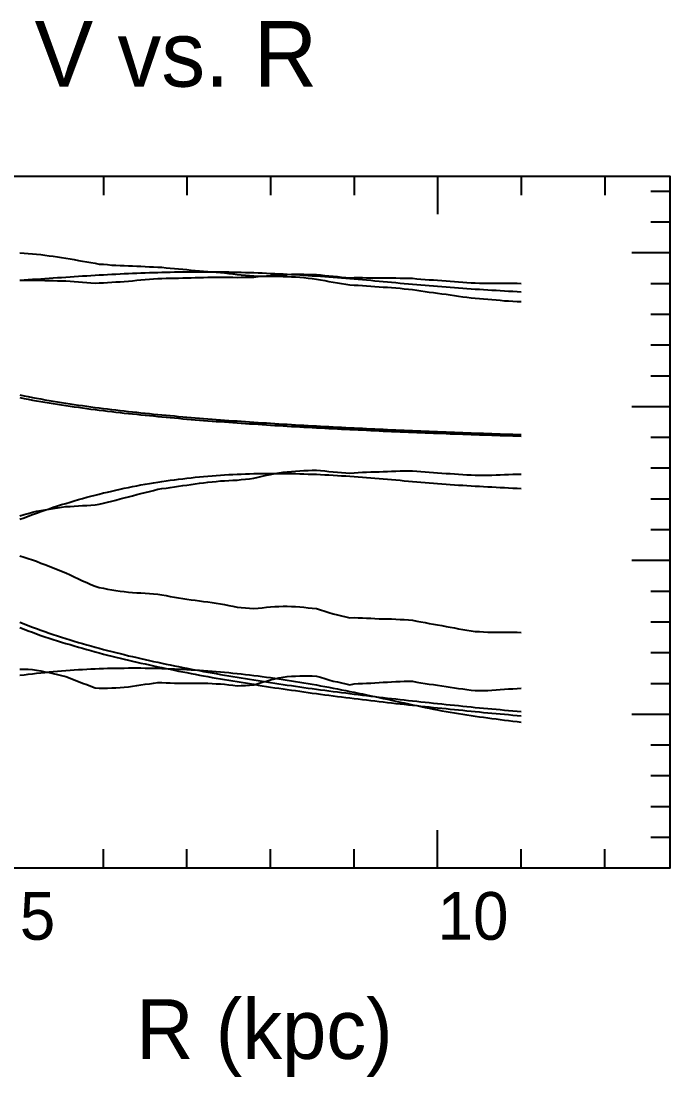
# Model space of a CAD drawing. Extents: x -35 to 179, y -35 to 142.
# Drawn here: x 70.3 to 179.2, y -35 to 142.2 of the extents above; entities that cross this region are included whole.
import ezdxf

# ---------------------------------------------------------------- set-up
doc = ezdxf.new("R2010")
doc.units = 0

msp = doc.modelspace()

# ---------------------------------------------------------------- linework, layer by layer
at = {"color": 0}
for p, q in [((84.13, 116.19), (84.13, 112.99)), ((98.16, 116.19), (98.16, 112.99)), ((112.18, 116.19), (112.18, 112.99)), ((126.2, 116.19), (126.2, 112.99)), ((140.22, 116.19), (140.22, 109.79)), ((154.25, 116.19), (154.25, 112.99)), ((168.27, 116.19), (168.27, 112.99)), ((179.2, 113.61), (176, 113.61)), ((179.2, 108.44), (176, 108.44)), ((179.2, 103.28), (172.8, 103.28)), ((179.2, 98.11), (176, 98.11)), ((179.2, 92.95), (176, 92.95)), ((179.2, 87.79), (176, 87.79)), ((179.2, 82.62), (176, 82.62)), ((179.2, 77.46), (172.8, 77.46)), ((179.2, 72.29), (176, 72.29)), ((179.2, 67.13), (176, 67.13)), ((179.2, 61.97), (176, 61.97)), ((179.2, 56.8), (176, 56.8)), ((179.2, 51.64), (172.8, 51.64)), ((179.2, 46.47), (176, 46.47)), ((179.2, 41.31), (176, 41.31)), ((179.2, 36.15), (176, 36.15)), ((179.2, 30.98), (176, 30.98)), ((179.2, 25.82), (172.8, 25.82)), ((179.2, 20.66), (176, 20.66)), ((179.2, 15.49), (176, 15.49)), ((179.2, 10.33), (176, 10.33)), ((140.22, 0), (140.22, 6.4)), ((179.2, 5.16), (176, 5.16)), ((84.13, 0), (84.13, 3.2)), ((98.16, 0), (98.16, 3.2)), ((112.18, 0), (112.18, 3.2)), ((126.2, 0), (126.2, 3.2)), ((154.25, 0), (154.25, 3.2)), ((168.27, 0), (168.27, 3.2))]:
    msp.add_line(p, q, dxfattribs=at)
msp.add_lwpolyline([(0, 0), (0, 116.19), (179.2, 116.19), (179.2, 0)], close=True, dxfattribs=at)
at = {"color": 6}
for points in [[(70.11, 103.31), (70.81, 103.26), (71.51, 103.2), (72.22, 103.15), (72.92, 103.09), (73.62, 102.99), (74.32, 102.9), (75.02, 102.81), (75.72, 102.71), (76.42, 102.62), (77.12, 102.52), (77.82, 102.42), (78.53, 102.29), (79.23, 102.16), (79.93, 102.02), (80.63, 101.88), (81.33, 101.77), (82.03, 101.65), (82.73, 101.54), (83.43, 101.42), (84.13, 101.38), (84.84, 101.31), (85.54, 101.25), (86.24, 101.21), (86.94, 101.18), (87.64, 101.15), (88.34, 101.12), (89.04, 101.09), (89.74, 101.06), (90.44, 101.03), (91.15, 100.99), (91.85, 100.96), (92.55, 100.94), (93.25, 100.91), (93.95, 100.88), (94.65, 100.8), (95.35, 100.74), (96.05, 100.68), (96.75, 100.61), (97.46, 100.54), (98.16, 100.47), (98.86, 100.4), (99.56, 100.34), (100.26, 100.28), (100.96, 100.21), (101.66, 100.15), (102.36, 100.09), (103.06, 100.03), (103.77, 99.97), (104.47, 99.91), (105.17, 99.83), (105.87, 99.75), (106.57, 99.67), (107.27, 99.59), (107.97, 99.54), (108.67, 99.48), (109.37, 99.42), (110.08, 99.4), (110.78, 99.39), (111.48, 99.39), (112.18, 99.38), (112.88, 99.37), (113.58, 99.36), (114.28, 99.35), (114.98, 99.33), (115.68, 99.28), (116.39, 99.24), (117.09, 99.2), (117.79, 99.15), (118.49, 99.06), (119.19, 98.97), (119.89, 98.89), (120.59, 98.78), (121.29, 98.64), (121.99, 98.51), (122.7, 98.38), (123.4, 98.26), (124.1, 98.15), (124.8, 98.04), (125.5, 97.92), (126.2, 97.89), (126.9, 97.84), (127.6, 97.79), (128.3, 97.75), (129.01, 97.7), (129.71, 97.65), (130.41, 97.61), (131.11, 97.56), (131.81, 97.51), (132.51, 97.45), (133.21, 97.4), (133.91, 97.34), (134.62, 97.27), (135.32, 97.2), (136.02, 97.14), (136.72, 97.03), (137.42, 96.92), (138.12, 96.82), (138.82, 96.72), (139.52, 96.63), (140.22, 96.53), (140.93, 96.44), (141.63, 96.34), (142.33, 96.23), (143.03, 96.12), (143.73, 96.02), (144.43, 95.93), (145.13, 95.84), (145.83, 95.76), (146.53, 95.68), (147.24, 95.62), (147.94, 95.57), (148.64, 95.51), (149.34, 95.46), (150.04, 95.39), (150.74, 95.33), (151.44, 95.26), (152.14, 95.22), (152.84, 95.18), (153.55, 95.15), (154.25, 95.12)], [(70.11, 33.43), (70.81, 33.41), (71.51, 33.39), (72.22, 33.37), (72.92, 33.26), (73.62, 33.12), (74.32, 32.98), (75.02, 32.84), (75.72, 32.67), (76.42, 32.51), (77.12, 32.34), (77.82, 32.18), (78.53, 31.88), (79.23, 31.61), (79.93, 31.34), (80.63, 31.07), (81.33, 30.82), (82.03, 30.56), (82.73, 30.31), (83.43, 30.24), (84.13, 30.24), (84.84, 30.25), (85.54, 30.26), (86.24, 30.31), (86.94, 30.36), (87.64, 30.42), (88.34, 30.47), (89.04, 30.58), (89.74, 30.69), (90.44, 30.79), (91.15, 30.9), (91.85, 30.98), (92.55, 31.08), (93.25, 31.17), (93.95, 31.18), (94.65, 31.14), (95.35, 31.1), (96.05, 31.06), (96.75, 31.05), (97.46, 31.05), (98.16, 31.04), (98.86, 31.04), (99.56, 31.04), (100.26, 31.04), (100.96, 31.04), (101.66, 31.04), (102.36, 31.01), (103.06, 30.98), (103.77, 30.96), (104.47, 30.9), (105.17, 30.81), (105.87, 30.72), (106.57, 30.64), (107.27, 30.65), (107.97, 30.69), (108.67, 30.73), (109.37, 30.77), (110.08, 31), (110.78, 31.22), (111.48, 31.43), (112.18, 31.65), (112.88, 31.79), (113.58, 31.94), (114.28, 32.1), (114.98, 32.19), (115.68, 32.22), (116.39, 32.25), (117.09, 32.29), (117.79, 32.29), (118.49, 32.28), (119.19, 32.27), (119.89, 32.26), (120.59, 32.05), (121.29, 31.84), (121.99, 31.64), (122.7, 31.43), (123.4, 31.29), (124.1, 31.13), (124.8, 30.97), (125.5, 30.81), (126.2, 30.95), (126.9, 30.99), (127.6, 31.03), (128.3, 31.06), (129.01, 31.09), (129.71, 31.12), (130.41, 31.16), (131.11, 31.21), (131.81, 31.26), (132.51, 31.31), (133.21, 31.36), (133.91, 31.37), (134.62, 31.38), (135.32, 31.39), (136.02, 31.4), (136.72, 31.24), (137.42, 31.14), (138.12, 31.03), (138.82, 30.92), (139.52, 30.82), (140.22, 30.71), (140.93, 30.61), (141.63, 30.5), (142.33, 30.4), (143.03, 30.29), (143.73, 30.18), (144.43, 30.09), (145.13, 30), (145.83, 29.91), (146.53, 29.81), (147.24, 29.84), (147.94, 29.84), (148.64, 29.84), (149.34, 29.87), (150.04, 29.94), (150.74, 30), (151.44, 30.06), (152.14, 30.1), (152.84, 30.14), (153.55, 30.17), (154.25, 30.21)]]:
    msp.add_lwpolyline(points, dxfattribs=at)
at = {"color": 3}
for points in [[(70.11, 98.72), (70.81, 98.76), (71.51, 98.8), (72.22, 98.85), (72.92, 98.89), (73.62, 98.94), (74.32, 98.98), (75.02, 99.03), (75.72, 99.08), (76.42, 99.13), (77.12, 99.17), (77.82, 99.22), (78.53, 99.27), (79.23, 99.32), (79.93, 99.36), (80.63, 99.41), (81.33, 99.45), (82.03, 99.5), (82.73, 99.54), (83.43, 99.58), (84.13, 99.62), (84.84, 99.66), (85.54, 99.7), (86.24, 99.73), (86.94, 99.77), (87.64, 99.8), (88.34, 99.84), (89.04, 99.87), (89.74, 99.89), (90.44, 99.92), (91.15, 99.95), (91.85, 99.97), (92.55, 99.99), (93.25, 100.01), (93.95, 100.03), (94.65, 100.05), (95.35, 100.07), (96.05, 100.08), (96.75, 100.09), (97.46, 100.1), (98.16, 100.11), (98.86, 100.11), (99.56, 100.12), (100.26, 100.12), (100.96, 100.12), (101.66, 100.12), (102.36, 100.11), (103.06, 100.11), (103.77, 100.1), (104.47, 100.09), (105.17, 100.08), (105.87, 100.06), (106.57, 100.05), (107.27, 100.03), (107.97, 100.01), (108.67, 99.99), (109.37, 99.97), (110.08, 99.94), (110.78, 99.91), (111.48, 99.89), (112.18, 99.85), (112.88, 99.82), (113.58, 99.79), (114.28, 99.75), (114.98, 99.72), (115.68, 99.68), (116.39, 99.64), (117.09, 99.59), (117.79, 99.55), (118.49, 99.51), (119.19, 99.46), (119.89, 99.41), (120.59, 99.36), (121.29, 99.31), (121.99, 99.26), (122.7, 99.21), (123.4, 99.15), (124.1, 99.1), (124.8, 99.04), (125.5, 98.98), (126.2, 98.92), (126.9, 98.86), (127.6, 98.8), (128.3, 98.74), (129.01, 98.68), (129.71, 98.62), (130.41, 98.55), (131.11, 98.49), (131.81, 98.43), (132.51, 98.36), (133.21, 98.3), (133.91, 98.23), (134.62, 98.17), (135.32, 98.11), (136.02, 98.04), (136.72, 97.98), (137.42, 97.92), (138.12, 97.86), (138.82, 97.8), (139.52, 97.74), (140.22, 97.68), (140.93, 97.62), (141.63, 97.57), (142.33, 97.52), (143.03, 97.46), (143.73, 97.41), (144.43, 97.37), (145.13, 97.32), (145.83, 97.27), (146.53, 97.22), (147.24, 97.18), (147.94, 97.13), (148.64, 97.09), (149.34, 97.05), (150.04, 97.01), (150.74, 96.96), (151.44, 96.92), (152.14, 96.88), (152.84, 96.84), (153.55, 96.8), (154.25, 96.77)], [(70.11, 79.46), (70.81, 79.32), (71.51, 79.17), (72.22, 79.03), (72.92, 78.9), (73.62, 78.77), (74.32, 78.64), (75.02, 78.52), (75.72, 78.4), (76.42, 78.28), (77.12, 78.17), (77.82, 78.06), (78.53, 77.95), (79.23, 77.85), (79.93, 77.75), (80.63, 77.65), (81.33, 77.55), (82.03, 77.45), (82.73, 77.36), (83.43, 77.27), (84.13, 77.18), (84.84, 77.09), (85.54, 77.01), (86.24, 76.93), (86.94, 76.84), (87.64, 76.76), (88.34, 76.69), (89.04, 76.61), (89.74, 76.53), (90.44, 76.46), (91.15, 76.39), (91.85, 76.31), (92.55, 76.24), (93.25, 76.18), (93.95, 76.11), (94.65, 76.04), (95.35, 75.98), (96.05, 75.91), (96.75, 75.85), (97.46, 75.79), (98.16, 75.73), (98.86, 75.67), (99.56, 75.61), (100.26, 75.55), (100.96, 75.49), (101.66, 75.44), (102.36, 75.38), (103.06, 75.33), (103.77, 75.27), (104.47, 75.22), (105.17, 75.17), (105.87, 75.12), (106.57, 75.07), (107.27, 75.02), (107.97, 74.97), (108.67, 74.92), (109.37, 74.87), (110.08, 74.83), (110.78, 74.78), (111.48, 74.74), (112.18, 74.69), (112.88, 74.65), (113.58, 74.6), (114.28, 74.56), (114.98, 74.52), (115.68, 74.48), (116.39, 74.43), (117.09, 74.39), (117.79, 74.35), (118.49, 74.31), (119.19, 74.27), (119.89, 74.24), (120.59, 74.2), (121.29, 74.16), (121.99, 74.12), (122.7, 74.09), (123.4, 74.05), (124.1, 74.01), (124.8, 73.98), (125.5, 73.94), (126.2, 73.91), (126.9, 73.87), (127.6, 73.84), (128.3, 73.81), (129.01, 73.77), (129.71, 73.74), (130.41, 73.71), (131.11, 73.68), (131.81, 73.64), (132.51, 73.61), (133.21, 73.58), (133.91, 73.55), (134.62, 73.52), (135.32, 73.49), (136.02, 73.46), (136.72, 73.43), (137.42, 73.4), (138.12, 73.38), (138.82, 73.35), (139.52, 73.32), (140.22, 73.29), (140.93, 73.26), (141.63, 73.24), (142.33, 73.21), (143.03, 73.18), (143.73, 73.16), (144.43, 73.13), (145.13, 73.11), (145.83, 73.08), (146.53, 73.05), (147.24, 73.03), (147.94, 73.01), (148.64, 72.98), (149.34, 72.96), (150.04, 72.93), (150.74, 72.91), (151.44, 72.88), (152.14, 72.86), (152.84, 72.84), (153.55, 72.82), (154.25, 72.79)], [(70.11, 58.57), (70.81, 58.84), (71.51, 59.11), (72.22, 59.37), (72.92, 59.62), (73.62, 59.87), (74.32, 60.11), (75.02, 60.35), (75.72, 60.58), (76.42, 60.81), (77.12, 61.03), (77.82, 61.25), (78.53, 61.46), (79.23, 61.67), (79.93, 61.87), (80.63, 62.07), (81.33, 62.26), (82.03, 62.45), (82.73, 62.63), (83.43, 62.81), (84.13, 62.99), (84.84, 63.15), (85.54, 63.32), (86.24, 63.48), (86.94, 63.63), (87.64, 63.78), (88.34, 63.93), (89.04, 64.07), (89.74, 64.2), (90.44, 64.33), (91.15, 64.46), (91.85, 64.58), (92.55, 64.7), (93.25, 64.81), (93.95, 64.92), (94.65, 65.02), (95.35, 65.12), (96.05, 65.22), (96.75, 65.31), (97.46, 65.39), (98.16, 65.47), (98.86, 65.55), (99.56, 65.63), (100.26, 65.69), (100.96, 65.76), (101.66, 65.82), (102.36, 65.88), (103.06, 65.93), (103.77, 65.98), (104.47, 66.03), (105.17, 66.07), (105.87, 66.1), (106.57, 66.14), (107.27, 66.17), (107.97, 66.19), (108.67, 66.22), (109.37, 66.23), (110.08, 66.25), (110.78, 66.26), (111.48, 66.27), (112.18, 66.27), (112.88, 66.28), (113.58, 66.27), (114.28, 66.27), (114.98, 66.26), (115.68, 66.25), (116.39, 66.23), (117.09, 66.22), (117.79, 66.2), (118.49, 66.17), (119.19, 66.15), (119.89, 66.12), (120.59, 66.09), (121.29, 66.05), (121.99, 66.02), (122.7, 65.98), (123.4, 65.94), (124.1, 65.89), (124.8, 65.85), (125.5, 65.8), (126.2, 65.75), (126.9, 65.7), (127.6, 65.65), (128.3, 65.59), (129.01, 65.54), (129.71, 65.48), (130.41, 65.42), (131.11, 65.36), (131.81, 65.3), (132.51, 65.24), (133.21, 65.18), (133.91, 65.12), (134.62, 65.05), (135.32, 64.99), (136.02, 64.93), (136.72, 64.87), (137.42, 64.8), (138.12, 64.74), (138.82, 64.68), (139.52, 64.63), (140.22, 64.57), (140.93, 64.52), (141.63, 64.47), (142.33, 64.42), (143.03, 64.37), (143.73, 64.32), (144.43, 64.28), (145.13, 64.24), (145.83, 64.19), (146.53, 64.15), (147.24, 64.11), (147.94, 64.07), (148.64, 64.04), (149.34, 64), (150.04, 63.96), (150.74, 63.93), (151.44, 63.89), (152.14, 63.86), (152.84, 63.82), (153.55, 63.79), (154.25, 63.76)]]:
    msp.add_lwpolyline(points, dxfattribs=at)
at = {"color": 4}
for points in [[(70.11, 98.69), (70.81, 98.7), (71.51, 98.71), (72.22, 98.73), (72.92, 98.71), (73.62, 98.69), (74.32, 98.67), (75.02, 98.66), (75.72, 98.64), (76.42, 98.62), (77.12, 98.6), (77.82, 98.58), (78.53, 98.52), (79.23, 98.46), (79.93, 98.41), (80.63, 98.36), (81.33, 98.32), (82.03, 98.27), (82.73, 98.23), (83.43, 98.24), (84.13, 98.27), (84.84, 98.31), (85.54, 98.35), (86.24, 98.4), (86.94, 98.45), (87.64, 98.5), (88.34, 98.55), (89.04, 98.62), (89.74, 98.68), (90.44, 98.75), (91.15, 98.81), (91.85, 98.86), (92.55, 98.92), (93.25, 98.98), (93.95, 99.01), (94.65, 99.02), (95.35, 99.03), (96.05, 99.04), (96.75, 99.06), (97.46, 99.08), (98.16, 99.1), (98.86, 99.12), (99.56, 99.14), (100.26, 99.16), (100.96, 99.18), (101.66, 99.2), (102.36, 99.2), (103.06, 99.21), (103.77, 99.22), (104.47, 99.22), (105.17, 99.21), (105.87, 99.19), (106.57, 99.17), (107.27, 99.19), (107.97, 99.21), (108.67, 99.22), (109.37, 99.23), (110.08, 99.3), (110.78, 99.37), (111.48, 99.44), (112.18, 99.51), (112.88, 99.56), (113.58, 99.61), (114.28, 99.66), (114.98, 99.68), (115.68, 99.69), (116.39, 99.7), (117.09, 99.7), (117.79, 99.7), (118.49, 99.68), (119.19, 99.67), (119.89, 99.66), (120.59, 99.59), (121.29, 99.51), (121.99, 99.43), (122.7, 99.36), (123.4, 99.3), (124.1, 99.23), (124.8, 99.17), (125.5, 99.11), (126.2, 99.14), (126.9, 99.14), (127.6, 99.13), (128.3, 99.12), (129.01, 99.12), (129.71, 99.11), (130.41, 99.1), (131.11, 99.1), (131.81, 99.09), (132.51, 99.09), (133.21, 99.09), (133.91, 99.07), (134.62, 99.05), (135.32, 99.04), (136.02, 99.02), (136.72, 98.95), (137.42, 98.9), (138.12, 98.84), (138.82, 98.79), (139.52, 98.74), (140.22, 98.69), (140.93, 98.63), (141.63, 98.58), (142.33, 98.53), (143.03, 98.48), (143.73, 98.43), (144.43, 98.38), (145.13, 98.33), (145.83, 98.28), (146.53, 98.24), (147.24, 98.23), (147.94, 98.21), (148.64, 98.19), (149.34, 98.19), (150.04, 98.19), (150.74, 98.19), (151.44, 98.19), (152.14, 98.19), (152.84, 98.18), (153.55, 98.18), (154.25, 98.17)], [(70.11, 79), (70.81, 78.86), (71.51, 78.72), (72.22, 78.59), (72.92, 78.46), (73.62, 78.32), (74.32, 78.21), (75.02, 78.1), (75.72, 77.99), (76.42, 77.88), (77.12, 77.77), (77.82, 77.67), (78.53, 77.57), (79.23, 77.46), (79.93, 77.37), (80.63, 77.27), (81.33, 77.18), (82.03, 77.08), (82.73, 76.99), (83.43, 76.9), (84.13, 76.81), (84.84, 76.73), (85.54, 76.65), (86.24, 76.57), (86.94, 76.49), (87.64, 76.41), (88.34, 76.34), (89.04, 76.26), (89.74, 76.19), (90.44, 76.12), (91.15, 76.05), (91.85, 75.98), (92.55, 75.91), (93.25, 75.84), (93.95, 75.77), (94.65, 75.71), (95.35, 75.64), (96.05, 75.58), (96.75, 75.52), (97.46, 75.46), (98.16, 75.4), (98.86, 75.34), (99.56, 75.28), (100.26, 75.22), (100.96, 75.17), (101.66, 75.11), (102.36, 75.06), (103.06, 75.01), (103.77, 74.96), (104.47, 74.91), (105.17, 74.87), (105.87, 74.82), (106.57, 74.77), (107.27, 74.72), (107.97, 74.67), (108.67, 74.62), (109.37, 74.57), (110.08, 74.52), (110.78, 74.46), (111.48, 74.42), (112.18, 74.38), (112.88, 74.34), (113.58, 74.29), (114.28, 74.25), (114.98, 74.21), (115.68, 74.17), (116.39, 74.13), (117.09, 74.09), (117.79, 74.05), (118.49, 74.01), (119.19, 73.97), (119.89, 73.94), (120.59, 73.9), (121.29, 73.86), (121.99, 73.83), (122.7, 73.79), (123.4, 73.75), (124.1, 73.72), (124.8, 73.69), (125.5, 73.66), (126.2, 73.62), (126.9, 73.59), (127.6, 73.56), (128.3, 73.52), (129.01, 73.49), (129.71, 73.46), (130.41, 73.43), (131.11, 73.39), (131.81, 73.36), (132.51, 73.33), (133.21, 73.3), (133.91, 73.27), (134.62, 73.24), (135.32, 73.22), (136.02, 73.19), (136.72, 73.16), (137.42, 73.13), (138.12, 73.1), (138.82, 73.08), (139.52, 73.05), (140.22, 73.02), (140.93, 73), (141.63, 72.97), (142.33, 72.94), (143.03, 72.92), (143.73, 72.89), (144.43, 72.87), (145.13, 72.84), (145.83, 72.82), (146.53, 72.79), (147.24, 72.77), (147.94, 72.74), (148.64, 72.72), (149.34, 72.7), (150.04, 72.67), (150.74, 72.65), (151.44, 72.63), (152.14, 72.61), (152.84, 72.58), (153.55, 72.56), (154.25, 72.54)], [(70.11, 59.15), (70.81, 59.35), (71.51, 59.56), (72.22, 59.76), (72.92, 59.91), (73.62, 60.03), (74.32, 60.16), (75.02, 60.29), (75.72, 60.39), (76.42, 60.5), (77.12, 60.6), (77.82, 60.71), (78.53, 60.74), (79.23, 60.78), (79.93, 60.82), (80.63, 60.86), (81.33, 60.91), (82.03, 60.95), (82.73, 60.99), (83.43, 61.13), (84.13, 61.3), (84.84, 61.46), (85.54, 61.62), (86.24, 61.8), (86.94, 61.98), (87.64, 62.15), (88.34, 62.33), (89.04, 62.52), (89.74, 62.71), (90.44, 62.9), (91.15, 63.08), (91.85, 63.26), (92.55, 63.43), (93.25, 63.6), (93.95, 63.72), (94.65, 63.82), (95.35, 63.92), (96.05, 64.01), (96.75, 64.11), (97.46, 64.22), (98.16, 64.32), (98.86, 64.42), (99.56, 64.51), (100.26, 64.61), (100.96, 64.7), (101.66, 64.79), (102.36, 64.86), (103.06, 64.93), (103.77, 65), (104.47, 65.05), (105.17, 65.09), (105.87, 65.12), (106.57, 65.15), (107.27, 65.23), (107.97, 65.31), (108.67, 65.39), (109.37, 65.47), (110.08, 65.64), (110.78, 65.8), (111.48, 65.96), (112.18, 66.11), (112.88, 66.23), (113.58, 66.35), (114.28, 66.47), (114.98, 66.55), (115.68, 66.61), (116.39, 66.66), (117.09, 66.72), (117.79, 66.75), (118.49, 66.78), (119.19, 66.8), (119.89, 66.83), (120.59, 66.76), (121.29, 66.68), (121.99, 66.61), (122.7, 66.53), (123.4, 66.48), (124.1, 66.43), (124.8, 66.37), (125.5, 66.31), (126.2, 66.39), (126.9, 66.42), (127.6, 66.46), (128.3, 66.48), (129.01, 66.51), (129.71, 66.53), (130.41, 66.55), (131.11, 66.58), (131.81, 66.61), (132.51, 66.64), (133.21, 66.67), (133.91, 66.68), (134.62, 66.69), (135.32, 66.69), (136.02, 66.7), (136.72, 66.63), (137.42, 66.58), (138.12, 66.53), (138.82, 66.48), (139.52, 66.43), (140.22, 66.38), (140.93, 66.33), (141.63, 66.28), (142.33, 66.23), (143.03, 66.19), (143.73, 66.14), (144.43, 66.1), (145.13, 66.05), (145.83, 66.01), (146.53, 65.97), (147.24, 65.98), (147.94, 65.98), (148.64, 65.98), (149.34, 66), (150.04, 66.02), (150.74, 66.05), (151.44, 66.08), (152.14, 66.1), (152.84, 66.12), (153.55, 66.13), (154.25, 66.15)]]:
    msp.add_lwpolyline(points, dxfattribs=at)
at = {"color": 1}
msp.add_lwpolyline([(70.11, 52.46), (70.81, 52.23), (71.51, 52), (72.22, 51.79), (72.92, 51.52), (73.62, 51.23), (74.32, 50.96), (75.02, 50.7), (75.72, 50.42), (76.42, 50.14), (77.12, 49.87), (77.82, 49.61), (78.53, 49.25), (79.23, 48.92), (79.93, 48.59), (80.63, 48.27), (81.33, 47.95), (82.03, 47.63), (82.73, 47.32), (83.43, 47.13), (84.13, 46.99), (84.84, 46.86), (85.54, 46.73), (86.24, 46.63), (86.94, 46.53), (87.64, 46.44), (88.34, 46.35), (89.04, 46.31), (89.74, 46.25), (90.44, 46.21), (91.15, 46.16), (91.85, 46.1), (92.55, 46.05), (93.25, 46), (93.95, 45.9), (94.65, 45.76), (95.35, 45.63), (96.05, 45.5), (96.75, 45.39), (97.46, 45.28), (98.16, 45.18), (98.86, 45.08), (99.56, 44.98), (100.26, 44.89), (100.96, 44.79), (101.66, 44.7), (102.36, 44.59), (103.06, 44.48), (103.77, 44.39), (104.47, 44.27), (105.17, 44.13), (105.87, 43.99), (106.57, 43.84), (107.27, 43.77), (107.97, 43.71), (108.67, 43.65), (109.37, 43.59), (110.08, 43.66), (110.78, 43.73), (111.48, 43.81), (112.18, 43.89), (112.88, 43.92), (113.58, 43.96), (114.28, 44.01), (114.98, 44.01), (115.68, 43.96), (116.39, 43.92), (117.09, 43.87), (117.79, 43.81), (118.49, 43.73), (119.19, 43.66), (119.89, 43.59), (120.59, 43.37), (121.29, 43.16), (121.99, 42.94), (122.7, 42.73), (123.4, 42.56), (124.1, 42.38), (124.8, 42.21), (125.5, 42.04), (126.2, 42.08), (126.9, 42.06), (127.6, 42.03), (128.3, 41.99), (129.01, 41.96), (129.71, 41.92), (130.41, 41.89), (131.11, 41.87), (131.81, 41.86), (132.51, 41.84), (133.21, 41.83), (133.91, 41.78), (134.62, 41.74), (135.32, 41.7), (136.02, 41.66), (136.72, 41.49), (137.42, 41.36), (138.12, 41.23), (138.82, 41.1), (139.52, 40.98), (140.22, 40.85), (140.93, 40.72), (141.63, 40.6), (142.33, 40.47), (143.03, 40.34), (143.73, 40.21), (144.43, 40.1), (145.13, 39.98), (145.83, 39.87), (146.53, 39.75), (147.24, 39.73), (147.94, 39.68), (148.64, 39.64), (149.34, 39.62), (150.04, 39.63), (150.74, 39.63), (151.44, 39.64), (152.14, 39.63), (152.84, 39.61), (153.55, 39.6), (154.25, 39.59)], dxfattribs=at)
at = {"color": 2}
for points in [[(70.11, 52.46), (70.81, 52.23), (71.51, 52), (72.22, 51.79), (72.92, 51.52), (73.62, 51.23), (74.32, 50.96), (75.02, 50.7), (75.72, 50.42), (76.42, 50.14), (77.12, 49.87), (77.82, 49.61), (78.53, 49.25), (79.23, 48.92), (79.93, 48.59), (80.63, 48.27), (81.33, 47.95), (82.03, 47.63), (82.73, 47.32), (83.43, 47.13), (84.13, 46.99), (84.84, 46.86), (85.54, 46.73), (86.24, 46.63), (86.94, 46.53), (87.64, 46.44), (88.34, 46.35), (89.04, 46.31), (89.74, 46.25), (90.44, 46.21), (91.15, 46.16), (91.85, 46.1), (92.55, 46.05), (93.25, 46), (93.95, 45.9), (94.65, 45.76), (95.35, 45.63), (96.05, 45.5), (96.75, 45.39), (97.46, 45.28), (98.16, 45.18), (98.86, 45.08), (99.56, 44.98), (100.26, 44.89), (100.96, 44.79), (101.66, 44.7), (102.36, 44.59), (103.06, 44.48), (103.77, 44.39), (104.47, 44.27), (105.17, 44.13), (105.87, 43.99), (106.57, 43.84), (107.27, 43.77), (107.97, 43.71), (108.67, 43.65), (109.37, 43.59), (110.08, 43.66), (110.78, 43.73), (111.48, 43.81), (112.18, 43.89), (112.88, 43.92), (113.58, 43.96), (114.28, 44.01), (114.98, 44.01), (115.68, 43.96), (116.39, 43.92), (117.09, 43.87), (117.79, 43.81), (118.49, 43.73), (119.19, 43.66), (119.89, 43.59), (120.59, 43.37), (121.29, 43.16), (121.99, 42.94), (122.7, 42.73), (123.4, 42.56), (124.1, 42.38), (124.8, 42.21), (125.5, 42.04), (126.2, 42.08), (126.9, 42.06), (127.6, 42.03), (128.3, 41.99), (129.01, 41.96), (129.71, 41.92), (130.41, 41.89), (131.11, 41.87), (131.81, 41.86), (132.51, 41.84), (133.21, 41.83), (133.91, 41.78), (134.62, 41.74), (135.32, 41.7), (136.02, 41.66), (136.72, 41.49), (137.42, 41.36), (138.12, 41.23), (138.82, 41.1), (139.52, 40.98), (140.22, 40.85), (140.93, 40.72), (141.63, 40.6), (142.33, 40.47), (143.03, 40.34), (143.73, 40.21), (144.43, 40.1), (145.13, 39.98), (145.83, 39.87), (146.53, 39.75), (147.24, 39.73), (147.94, 39.68), (148.64, 39.64), (149.34, 39.62), (150.04, 39.63), (150.74, 39.63), (151.44, 39.64), (152.14, 39.63), (152.84, 39.61), (153.55, 39.6), (154.25, 39.59)], [(70.11, 41.32), (70.81, 41.03), (71.51, 40.75), (72.22, 40.48), (72.92, 40.22), (73.62, 39.97), (74.32, 39.72), (75.02, 39.47), (75.72, 39.23), (76.42, 39), (77.12, 38.77), (77.82, 38.55), (78.53, 38.33), (79.23, 38.12), (79.93, 37.91), (80.63, 37.71), (81.33, 37.51), (82.03, 37.31), (82.73, 37.12), (83.43, 36.93), (84.13, 36.74), (84.84, 36.56), (85.54, 36.38), (86.24, 36.2), (86.94, 36.02), (87.64, 35.85), (88.34, 35.68), (89.04, 35.52), (89.74, 35.36), (90.44, 35.2), (91.15, 35.04), (91.85, 34.88), (92.55, 34.73), (93.25, 34.58), (93.95, 34.43), (94.65, 34.28), (95.35, 34.14), (96.05, 33.99), (96.75, 33.85), (97.46, 33.71), (98.16, 33.58), (98.86, 33.44), (99.56, 33.31), (100.26, 33.18), (100.96, 33.05), (101.66, 32.92), (102.36, 32.79), (103.06, 32.67), (103.77, 32.54), (104.47, 32.42), (105.17, 32.3), (105.87, 32.18), (106.57, 32.06), (107.27, 31.95), (107.97, 31.83), (108.67, 31.72), (109.37, 31.61), (110.08, 31.5), (110.78, 31.39), (111.48, 31.28), (112.18, 31.17), (112.88, 31.06), (113.58, 30.96), (114.28, 30.86), (114.98, 30.75), (115.68, 30.65), (116.39, 30.55), (117.09, 30.45), (117.79, 30.35), (118.49, 30.25), (119.19, 30.16), (119.89, 30.06), (120.59, 29.97), (121.29, 29.87), (121.99, 29.78), (122.7, 29.69), (123.4, 29.6), (124.1, 29.51), (124.8, 29.42), (125.5, 29.33), (126.2, 29.24), (126.9, 29.16), (127.6, 29.07), (128.3, 28.99), (129.01, 28.9), (129.71, 28.82), (130.41, 28.73), (131.11, 28.65), (131.81, 28.57), (132.51, 28.49), (133.21, 28.41), (133.91, 28.33), (134.62, 28.25), (135.32, 28.18), (136.02, 28.1), (136.72, 28.02), (137.42, 27.95), (138.12, 27.87), (138.82, 27.8), (139.52, 27.72), (140.22, 27.65), (140.93, 27.58), (141.63, 27.5), (142.33, 27.43), (143.03, 27.36), (143.73, 27.29), (144.43, 27.22), (145.13, 27.15), (145.83, 27.08), (146.53, 27.01), (147.24, 26.95), (147.94, 26.88), (148.64, 26.81), (149.34, 26.75), (150.04, 26.68), (150.74, 26.62), (151.44, 26.55), (152.14, 26.49), (152.84, 26.42), (153.55, 26.36), (154.25, 26.3)], [(70.11, 32.4), (70.81, 32.49), (71.51, 32.58), (72.22, 32.66), (72.92, 32.74), (73.62, 32.81), (74.32, 32.88), (75.02, 32.95), (75.72, 33.02), (76.42, 33.08), (77.12, 33.14), (77.82, 33.19), (78.53, 33.24), (79.23, 33.29), (79.93, 33.34), (80.63, 33.38), (81.33, 33.42), (82.03, 33.45), (82.73, 33.48), (83.43, 33.51), (84.13, 33.54), (84.84, 33.56), (85.54, 33.58), (86.24, 33.59), (86.94, 33.6), (87.64, 33.61), (88.34, 33.62), (89.04, 33.62), (89.74, 33.62), (90.44, 33.62), (91.15, 33.61), (91.85, 33.6), (92.55, 33.59), (93.25, 33.57), (93.95, 33.55), (94.65, 33.53), (95.35, 33.5), (96.05, 33.48), (96.75, 33.44), (97.46, 33.41), (98.16, 33.37), (98.86, 33.33), (99.56, 33.29), (100.26, 33.24), (100.96, 33.19), (101.66, 33.14), (102.36, 33.08), (103.06, 33.02), (103.77, 32.96), (104.47, 32.89), (105.17, 32.83), (105.87, 32.76), (106.57, 32.68), (107.27, 32.61), (107.97, 32.53), (108.67, 32.44), (109.37, 32.36), (110.08, 32.27), (110.78, 32.18), (111.48, 32.09), (112.18, 31.99), (112.88, 31.89), (113.58, 31.79), (114.28, 31.69), (114.98, 31.58), (115.68, 31.47), (116.39, 31.36), (117.09, 31.24), (117.79, 31.13), (118.49, 31.01), (119.19, 30.88), (119.89, 30.76), (120.59, 30.63), (121.29, 30.5), (121.99, 30.37), (122.7, 30.24), (123.4, 30.11), (124.1, 29.97), (124.8, 29.83), (125.5, 29.69), (126.2, 29.55), (126.9, 29.4), (127.6, 29.26), (128.3, 29.11), (129.01, 28.96), (129.71, 28.81), (130.41, 28.66), (131.11, 28.51), (131.81, 28.36), (132.51, 28.2), (133.21, 28.05), (133.91, 27.9), (134.62, 27.74), (135.32, 27.59), (136.02, 27.44), (136.72, 27.29), (137.42, 27.14), (138.12, 26.99), (138.82, 26.85), (139.52, 26.71), (140.22, 26.57), (140.93, 26.44), (141.63, 26.32), (142.33, 26.2), (143.03, 26.08), (143.73, 25.97), (144.43, 25.86), (145.13, 25.75), (145.83, 25.65), (146.53, 25.54), (147.24, 25.44), (147.94, 25.34), (148.64, 25.25), (149.34, 25.15), (150.04, 25.06), (150.74, 24.97), (151.44, 24.88), (152.14, 24.79), (152.84, 24.7), (153.55, 24.62), (154.25, 24.53)]]:
    msp.add_lwpolyline(points, dxfattribs=at)
at = {"color": 5}
msp.add_lwpolyline([(70.11, 40.42), (70.81, 40.15), (71.51, 39.87), (72.22, 39.61), (72.92, 39.35), (73.62, 39.08), (74.32, 38.85), (75.02, 38.62), (75.72, 38.4), (76.42, 38.18), (77.12, 37.97), (77.82, 37.75), (78.53, 37.54), (79.23, 37.33), (79.93, 37.13), (80.63, 36.93), (81.33, 36.73), (82.03, 36.53), (82.73, 36.34), (83.43, 36.15), (84.13, 35.96), (84.84, 35.78), (85.54, 35.61), (86.24, 35.43), (86.94, 35.26), (87.64, 35.1), (88.34, 34.93), (89.04, 34.77), (89.74, 34.61), (90.44, 34.45), (91.15, 34.3), (91.85, 34.14), (92.55, 33.98), (93.25, 33.83), (93.95, 33.68), (94.65, 33.53), (95.35, 33.39), (96.05, 33.24), (96.75, 33.1), (97.46, 32.96), (98.16, 32.83), (98.86, 32.69), (99.56, 32.56), (100.26, 32.42), (100.96, 32.3), (101.66, 32.17), (102.36, 32.04), (103.06, 31.91), (103.77, 31.81), (104.47, 31.7), (105.17, 31.59), (105.87, 31.48), (106.57, 31.36), (107.27, 31.24), (107.97, 31.13), (108.67, 31), (109.37, 30.88), (110.08, 30.75), (110.78, 30.62), (111.48, 30.52), (112.18, 30.41), (112.88, 30.31), (113.58, 30.2), (114.28, 30.11), (114.98, 30.01), (115.68, 29.91), (116.39, 29.81), (117.09, 29.71), (117.79, 29.61), (118.49, 29.5), (119.19, 29.41), (119.89, 29.32), (120.59, 29.22), (121.29, 29.13), (121.99, 29.04), (122.7, 28.94), (123.4, 28.85), (124.1, 28.76), (124.8, 28.68), (125.5, 28.6), (126.2, 28.52), (126.9, 28.44), (127.6, 28.35), (128.3, 28.26), (129.01, 28.17), (129.71, 28.09), (130.41, 28), (131.11, 27.92), (131.81, 27.84), (132.51, 27.76), (133.21, 27.68), (133.91, 27.6), (134.62, 27.52), (135.32, 27.45), (136.02, 27.37), (136.72, 27.3), (137.42, 27.22), (138.12, 27.15), (138.82, 27.08), (139.52, 27), (140.22, 26.93), (140.93, 26.86), (141.63, 26.79), (142.33, 26.71), (143.03, 26.64), (143.73, 26.57), (144.43, 26.51), (145.13, 26.44), (145.83, 26.37), (146.53, 26.3), (147.24, 26.23), (147.94, 26.16), (148.64, 26.1), (149.34, 26.03), (150.04, 25.97), (150.74, 25.9), (151.44, 25.84), (152.14, 25.78), (152.84, 25.71), (153.55, 25.65), (154.25, 25.59)], dxfattribs=at)

# ---------------------------------------------------------------- texts
at = {"color": 0}
for s, height, p in [('V vs. R', 11, (72.6, 131.19)), ('5', 8, (70.11, -12)), ('10', 8, (140.22, -12)), ('R (kpc)', 10, (89.6, -32))]:
    msp.add_text(s, height=height, dxfattribs=at).set_placement(p)

doc.saveas('drawing.dxf')
